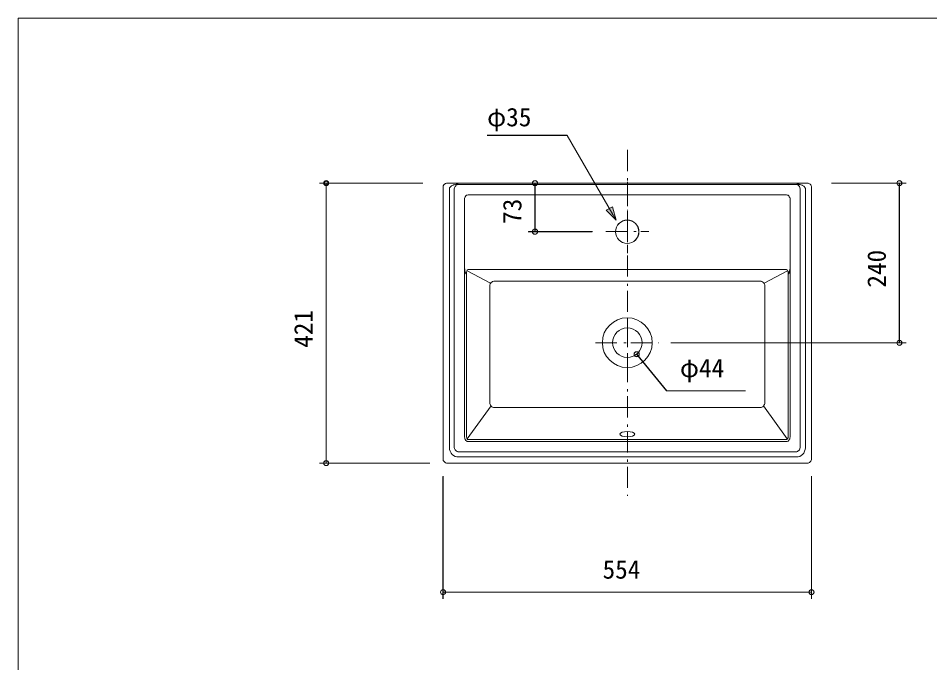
# Model space of a CAD drawing. Units: millimetres, scale not verified. Extents: x -3766 to 3099, y -947 to 991.
# Drawn here: x -1392 to -21, y 22 to 991 of the extents above; entities that cross this region are included whole.
import ezdxf
from ezdxf.enums import TextEntityAlignment as Align

# ---------------------------------------------------------------- set-up
doc = ezdxf.new("R2010")
doc.units = ezdxf.units.MM
doc.header["$LTSCALE"] = 10
doc.header["$PDMODE"] = 32
doc.header["$PDSIZE"] = 6
for name, color, linetype, lineweight in [('0-1_レイヤー_1', 7, 'Continuous', 18), ('0-7', 7, 'Continuous', 5), ('F-0', 7, 'Continuous', 5)]:
    doc.layers.add(name, color=color, linetype=linetype, lineweight=lineweight)
doc.styles.add('ＭＳ ゴシック', font='')
doc.styles.get('ＭＳ ゴシック').set_extended_font_data('MS Gothic')

msp = doc.modelspace()

# ---------------------------------------------------------------- linework, layer by layer
at = {"layer": '0-1_レイヤー_1', "color": 5}
for p, q in [((-686.17, 815.02), (-565.95, 815.02)), ((-565.95, 815.02), (-497.37, 696.07)), ((-783.12, 743.06), (-938.48, 743.06)), ((-928.32, 743.06), (-928.32, 322.26)), ((-603.62, 743.06), (-624.37, 743.06)), ((-614.21, 670.24), (-614.21, 743.06)), ((-168.01, 743.06), (-56.25, 743.06)), ((-66.41, 503.03), (-66.41, 743.06)), ((-527.85, 670.24), (-624.37, 670.24)), ((-409.74, 503.03), (-56.25, 503.03)), ((-772.53, 322.26), (-938.48, 322.26)), ((-752.64, 302.37), (-752.64, 118.22)), ((-198.49, 302.37), (-198.49, 118.22)), ((-752.64, 127.95), (-198.49, 127.95))]:
    msp.add_line(p, q, dxfattribs=at)
at = {"layer": '0-1_レイヤー_1'}
for p, q in [((-475.35, 793.01), (-475.35, 761.26)), ((-746.29, 743.06), (-475.35, 743.06)), ((-475.35, 750.68), (-475.35, 747.29)), ((-475.35, 744.87), (-475.35, 708.34)), ((-475.35, 701.99), (-475.35, 702.84)), ((-475.35, 688.45), (-475.35, 701.15)), ((-475.35, 697.76), (-475.35, 694.37)), ((-475.35, 687.18), (-475.35, 655.43)), ((-475.35, 684.21), (-475.35, 685.48)), ((-475.35, 679.98), (-475.35, 681.25)), ((-475.35, 663.04), (-475.35, 675.75)), ((-507.95, 670.24), (-476.2, 670.24)), ((-475.35, 658.81), (-475.35, 660.08)), ((-465.62, 670.24), (-462.23, 670.24)), ((-455.03, 670.24), (-443.18, 670.24)), ((-475.35, 654.58), (-475.35, 655.85)), ((-475.35, 637.65), (-475.35, 650.35)), ((-475.35, 644.84), (-475.35, 641.46)), ((-475.35, 634.26), (-475.35, 602.51)), ((-681.52, 592.77), (-715.38, 610.55)), ((-269.61, 592.77), (-235.75, 610.55)), ((-475.35, 591.93), (-475.35, 588.54)), ((-475.35, 581.34), (-475.35, 549.59)), ((-475.35, 550.02), (-475.35, 550.86)), ((-475.35, 508.53), (-475.35, 540.28)), ((-475.35, 539.01), (-475.35, 535.62)), ((-475.35, 528.43), (-475.35, 496.68)), ((-523.19, 503.03), (-491.44, 503.03)), ((-480.86, 503.03), (-477.47, 503.03)), ((-475.35, 497.95), (-475.35, 501.33)), ((-470.27, 503.03), (-438.52, 503.03)), ((-428.79, 503.03), (-427.94, 503.03)), ((-475.35, 455.61), (-475.35, 487.36)), ((-475.35, 486.09), (-475.35, 482.71)), ((-475.35, 475.51), (-475.35, 443.76)), ((-475.35, 433.18), (-475.35, 429.79)), ((-475.35, 422.59), (-475.35, 390.84)), ((-680.25, 408.2), (-716.23, 358.67)), ((-270.88, 408.2), (-234.9, 358.67)), ((-475.35, 380.26), (-475.35, 376.87)), ((-475.35, 369.68), (-475.35, 337.93)), ((-475.35, 327.34), (-475.35, 323.96)), ((-475.35, 316.76), (-475.35, 285.01)), ((-475.35, 274.43), (-475.35, 273.15))]:
    msp.add_line(p, q, dxfattribs=at)
for points in [[(-752.64, 532.66), (-752.64, 736.71), (-752.21, 737.98), (-752.21, 739.25), (-751.37, 740.52), (-750.52, 741.36), (-749.67, 742.21), (-748.83, 742.63), (-747.56, 743.06), (-746.29, 743.06)], [(-475.35, 743.06), (-204.84, 743.06), (-203.57, 743.06), (-202.3, 742.63), (-201.46, 742.21), (-200.61, 741.36), (-199.76, 740.52), (-198.92, 739.25), (-198.49, 737.98), (-198.49, 736.71), (-198.49, 532.66), (-198.49, 328.61), (-198.49, 327.34), (-198.92, 326.07), (-199.76, 324.8), (-200.61, 323.96), (-201.46, 323.11), (-202.3, 322.68), (-203.57, 322.26), (-204.84, 322.26), (-475.35, 322.26), (-746.29, 322.26), (-747.56, 322.26), (-748.83, 322.68), (-749.67, 323.11), (-750.52, 323.96), (-751.37, 324.8), (-752.21, 326.07), (-752.21, 327.34), (-752.64, 328.61), (-752.64, 532.66)], [(-738.88, 335.17), (-740.57, 337.29), (-741.84, 339.83), (-742.69, 342.37), (-743.11, 344.91), (-743.11, 734.8), (-742.69, 735.22), (-742.69, 735.65), (-742.69, 736.07), (-742.26, 736.49), (-742.26, 736.92), (-741.84, 737.34), (-741.42, 737.76), (-741, 738.19), (-740.57, 738.61), (-739.72, 739.03), (-738.88, 739.46), (-738.03, 739.88), (-737.61, 740.3), (-736.76, 740.73), (-735.91, 740.73), (-735.07, 741.15), (-734.22, 741.15), (-733.8, 741.15), (-732.95, 741.57), (-732.53, 741.57), (-731.68, 741.57), (-731.26, 741.57), (-730.41, 741.57), (-729.99, 741.57)], [(-220.72, 741.57), (-220.29, 741.57), (-219.45, 741.57), (-219.03, 741.57), (-218.18, 741.57), (-217.75, 741.57), (-216.91, 741.15), (-216.48, 741.15), (-215.64, 741.15), (-214.79, 740.73), (-213.94, 740.73), (-213.1, 740.3), (-212.25, 739.88), (-211.83, 739.46), (-210.98, 739.03), (-210.14, 738.61), (-209.71, 738.19), (-209.29, 737.76), (-208.86, 737.34), (-208.44, 736.92), (-208.44, 736.49), (-208.02, 736.07), (-208.02, 735.65), (-207.59, 735.22), (-207.59, 734.8), (-207.59, 344.91), (-208.02, 342.37), (-208.86, 339.83), (-210.14, 337.29), (-211.83, 335.17), (-213.94, 333.48), (-216.06, 332.21), (-218.6, 331.36), (-221.56, 331.36), (-475.14, 331.36), (-729.14, 331.36), (-732.11, 331.36), (-734.64, 332.21), (-736.76, 333.48), (-738.88, 335.17)], [(-720.46, 624.1), (-720.46, 625.79), (-720.46, 627.06), (-720.46, 628.76), (-720.46, 630.45), (-720.46, 632.14), (-720.46, 634.26), (-720.46, 636.38), (-720.46, 638.92), (-720.46, 643.57), (-720.46, 648.65), (-720.46, 653.73), (-720.46, 659.24), (-720.46, 671.09), (-720.46, 676.59), (-720.46, 682.1), (-720.46, 687.6), (-720.46, 692.68), (-720.46, 697.34), (-720.46, 699.88), (-720.46, 701.99), (-720.46, 704.11), (-720.46, 705.8), (-720.46, 707.92), (-720.46, 709.61), (-720.46, 710.88), (-720.46, 712.15), (-720.46, 713.42), (-720.46, 714.69), (-720.46, 715.54), (-720.46, 715.96), (-720.46, 716.81), (-720.46, 717.23), (-720.46, 717.65), (-720.46, 718.93), (-720.46, 720.2), (-720.04, 721.47), (-719.19, 722.74), (-718.35, 724.01), (-717.5, 724.85)], [(-717.5, 724.85), (-716.23, 725.28), (-714.96, 725.7), (-713.69, 725.7), (-475.35, 725.7), (-237.44, 725.7), (-236.17, 725.7), (-234.9, 725.28), (-233.63, 724.85), (-232.78, 724.01), (-231.94, 722.74), (-231.09, 721.47), (-230.67, 720.2), (-230.67, 718.93), (-230.67, 717.65), (-230.67, 717.23), (-230.67, 716.81), (-230.67, 715.96), (-230.67, 715.54), (-230.67, 714.69), (-230.67, 713.42), (-230.67, 712.15), (-230.67, 710.88), (-230.67, 709.61), (-230.67, 707.92), (-230.67, 705.8), (-230.67, 704.11), (-230.67, 701.99), (-230.67, 699.88), (-230.67, 697.34), (-230.67, 692.68), (-230.67, 687.6), (-230.67, 682.1), (-230.67, 676.59), (-230.67, 671.09), (-230.67, 659.24), (-230.67, 653.73), (-230.67, 648.65), (-230.67, 643.57), (-230.67, 638.92)], [(-230.67, 638.92), (-230.67, 636.38), (-230.67, 634.26), (-230.67, 632.14), (-230.67, 630.45), (-230.67, 628.76), (-230.67, 627.06), (-230.67, 625.79), (-230.67, 624.1), (-230.67, 623.25), (-230.67, 621.98), (-230.67, 621.56), (-230.67, 620.71), (-230.67, 620.29), (-230.67, 619.87), (-230.67, 619.02), (-230.67, 618.17), (-230.67, 617.75), (-230.67, 615.63), (-230.67, 614.79), (-230.67, 614.36), (-230.67, 613.94), (-230.67, 613.09), (-230.67, 612.67), (-230.67, 611.82), (-230.67, 610.98), (-230.67, 609.71), (-230.67, 608.43), (-230.67, 607.17), (-230.67, 605.9), (-230.67, 604.2), (-230.67, 602.93), (-230.67, 600.82), (-230.67, 599.12), (-230.67, 597.43), (-230.67, 595.31), (-230.67, 593.2), (-230.67, 588.54), (-230.67, 583.46), (-230.67, 578.38)], [(-720.46, 527.58), (-720.46, 534.35), (-720.46, 541.55), (-720.46, 548.32), (-720.46, 554.67), (-720.46, 561.02), (-720.46, 566.95), (-720.46, 572.88), (-720.46, 578.38), (-720.46, 583.46), (-720.46, 588.54), (-720.46, 593.2), (-720.46, 595.31), (-720.46, 597.43), (-720.46, 599.12), (-720.46, 600.82), (-720.46, 602.93), (-720.46, 604.2), (-720.46, 605.9), (-720.46, 607.17), (-720.46, 608.43), (-720.46, 609.71), (-720.46, 610.98), (-720.46, 611.82), (-720.46, 612.67), (-720.46, 613.09), (-720.46, 613.94), (-720.46, 614.36), (-720.46, 614.79), (-720.46, 615.63), (-720.46, 617.75), (-720.46, 618.17), (-720.46, 619.02), (-720.46, 619.87), (-720.46, 620.29), (-720.46, 620.71), (-720.46, 621.56), (-720.46, 621.98), (-720.46, 623.25), (-720.46, 624.1)], [(-719.19, 609.28), (-719.19, 609.71), (-719.19, 610.13), (-719.62, 610.13), (-719.62, 610.55), (-719.62, 610.98), (-719.62, 611.4), (-719.62, 611.82), (-720.04, 611.82), (-720.04, 612.25), (-720.04, 612.67), (-720.04, 613.09), (-720.04, 613.52), (-720.04, 613.94), (-720.04, 614.36), (-720.46, 614.36), (-720.46, 614.79)], [(-719.19, 609.28), (-719.19, 608.86), (-718.77, 608.86), (-718.77, 608.43), (-718.77, 608.01), (-718.77, 607.59), (-718.35, 607.59), (-718.35, 607.17), (-717.92, 606.74), (-717.92, 606.32), (-717.5, 606.32)], [(-231.94, 609.28), (-231.94, 608.86), (-231.94, 608.43), (-232.36, 608.43), (-232.36, 608.01), (-232.36, 607.59), (-232.78, 607.59), (-232.78, 607.17), (-232.78, 606.74), (-233.21, 606.74), (-233.21, 606.32), (-233.63, 606.32)], [(-231.94, 609.28), (-231.94, 609.71), (-231.51, 609.71), (-231.51, 610.13), (-231.51, 610.55), (-231.51, 610.98), (-231.51, 611.4), (-231.09, 611.82), (-231.09, 612.25), (-231.09, 612.67), (-231.09, 613.09), (-231.09, 613.52), (-231.09, 613.94), (-230.67, 613.94), (-230.67, 614.36), (-230.67, 614.79)], [(-230.67, 578.38), (-230.67, 572.88), (-230.67, 566.95), (-230.67, 561.02), (-230.67, 554.67), (-230.67, 548.32), (-230.67, 541.55), (-230.67, 534.35), (-230.67, 527.58), (-230.67, 520.38), (-230.67, 505.99), (-230.67, 476.36), (-230.67, 461.54), (-230.67, 454.34), (-230.67, 447.15), (-230.67, 440.37), (-230.67, 433.6), (-230.67, 426.82), (-230.67, 420.48), (-230.67, 414.13), (-230.67, 408.2), (-230.67, 402.27), (-230.67, 396.77), (-230.67, 391.69), (-230.67, 386.61), (-230.67, 382.38), (-230.67, 380.26), (-230.67, 378.14), (-230.67, 376.45), (-230.67, 374.33), (-230.67, 372.64), (-230.67, 371.37), (-230.67, 369.68), (-230.67, 368.4), (-230.67, 367.14), (-230.67, 365.87), (-230.67, 365.02), (-230.67, 364.17), (-230.67, 361.21), (-231.09, 359.94)], [(-475.35, 354.43), (-713.27, 354.43), (-714.96, 354.43), (-716.23, 354.86), (-717.08, 355.28), (-718.35, 356.13), (-719.19, 357.4), (-719.62, 358.67), (-720.04, 359.94), (-720.46, 361.21), (-720.46, 364.17), (-720.46, 365.02), (-720.46, 365.87), (-720.46, 367.14), (-720.46, 368.4), (-720.46, 369.68), (-720.46, 371.37), (-720.46, 372.64), (-720.46, 374.33), (-720.46, 376.45), (-720.46, 378.14), (-720.46, 380.26), (-720.46, 382.38), (-720.46, 386.61), (-720.46, 391.69), (-720.46, 396.77), (-720.46, 402.27), (-720.46, 408.2), (-720.46, 414.13), (-720.46, 420.48), (-720.46, 426.82), (-720.46, 433.6), (-720.46, 440.37), (-720.46, 447.15), (-720.46, 454.34), (-720.46, 461.54), (-720.46, 476.36), (-720.46, 505.99), (-720.46, 520.38), (-720.46, 527.58)], [(-231.09, 359.94), (-231.09, 358.67), (-231.94, 357.4), (-232.78, 356.13), (-233.63, 355.28), (-234.9, 354.86), (-236.17, 354.43), (-237.44, 354.43), (-475.35, 354.43)]]:
    msp.add_lwpolyline(points, dxfattribs=at)
for points in [[(-475.35, 740.94), (-221.78, 740.94), (-220.51, 740.94), (-219.66, 740.52), (-218.39, 740.09), (-217.54, 739.25), (-216.7, 737.98), (-216.27, 737.13), (-215.85, 735.86), (-215.43, 734.59), (-215.43, 345.54), (-215.85, 344.28), (-216.27, 343.01), (-216.7, 342.16), (-217.54, 340.89), (-218.39, 340.47), (-219.66, 339.62), (-220.51, 339.2), (-221.78, 339.2), (-475.35, 339.2), (-729.35, 339.2), (-730.2, 339.2), (-731.47, 339.62), (-732.74, 340.47), (-733.59, 340.89), (-734.43, 342.16), (-734.86, 343.01), (-735.28, 344.28), (-735.7, 345.54), (-735.7, 734.59), (-735.28, 735.86), (-734.86, 737.13), (-734.43, 737.98), (-733.59, 739.25), (-732.74, 740.09), (-731.47, 740.52), (-730.2, 740.94), (-729.35, 740.94)], [(-475.35, 357.4), (-237.44, 357.4), (-237.02, 357.4), (-236.17, 357.4), (-235.32, 357.82), (-234.9, 358.25), (-234.48, 359.09), (-234.05, 359.52), (-233.63, 360.36), (-233.63, 361.21), (-233.63, 609.28), (-233.63, 610.13), (-234.05, 610.98), (-234.48, 611.4), (-234.9, 612.25), (-235.32, 612.67), (-236.17, 613.09), (-237.02, 613.09), (-237.44, 613.09), (-475.35, 613.09), (-713.69, 613.09), (-714.11, 613.09), (-714.96, 613.09), (-715.81, 612.67), (-716.23, 612.25), (-716.65, 611.4), (-717.08, 610.98), (-717.08, 610.13), (-717.5, 609.28), (-717.5, 361.21), (-717.08, 360.36), (-717.08, 359.52), (-716.65, 359.09), (-716.23, 358.25), (-715.81, 357.82), (-714.96, 357.4), (-714.11, 357.4), (-713.69, 357.4)], [(-475.35, 595.74), (-275.96, 595.74), (-274.27, 595.74), (-273, 595.31), (-271.73, 594.47), (-270.88, 593.62), (-270.04, 592.35), (-269.19, 591.5), (-268.77, 589.81), (-268.77, 588.54), (-268.77, 412.86), (-268.77, 411.59), (-269.19, 410.32), (-270.04, 409.04), (-270.88, 407.78), (-271.73, 406.93), (-273, 406.08), (-274.27, 405.66), (-275.96, 405.66), (-475.35, 405.66), (-675.17, 405.66), (-676.86, 405.66), (-678.13, 406.08), (-679.4, 406.93), (-680.25, 407.78), (-681.09, 409.04), (-681.94, 410.32), (-682.36, 411.59), (-682.36, 412.86), (-682.36, 588.54), (-682.36, 589.81), (-681.94, 591.5), (-681.09, 592.35), (-680.25, 593.62), (-679.4, 594.47), (-678.13, 595.31), (-676.44, 595.74), (-675.17, 595.74)]]:
    msp.add_lwpolyline(points, close=True, dxfattribs=at)
at = {"layer": '0-1_レイヤー_1', "color": 5}
msp.add_lwpolyline([(-492.29, 687.6), (-497.79, 707.5), (-507.1, 702.42)], close=True, dxfattribs=at)
msp.add_lwpolyline([(-461.38, 486.09), (-416.09, 431.06), (-297.55, 431.06)], dxfattribs=at)
for centre, radius in [((-928.32, 743.06), 3.81), ((-614.21, 743.06), 3.81), ((-66.41, 743.06), 3.81), ((-475.56, 670.03), 17.57), ((-614.21, 670.24), 3.81), ((-66.41, 503.03), 3.81), ((-928.32, 322.26), 3.81)]:
    msp.add_circle(centre, radius, dxfattribs=at)
at = {"layer": '0-1_レイヤー_1'}
for centre, radius in [((-475.56, 670.03), 17.57), ((-475.56, 503.24), 37.47), ((-475.56, 503.24), 22.22)]:
    msp.add_circle(centre, radius, dxfattribs=at)
at = {"layer": '0-1_レイヤー_1', "color": 5}
for centre in [(-461.38, 485.88), (-752.64, 128.16), (-198.49, 128.16)]:
    msp.add_ellipse(centre, major_axis=(3.81, 0), ratio=0.944394, dxfattribs=at)
at = {"layer": '0-1_レイヤー_1'}
msp.add_ellipse((-475.56, 365.65), major_axis=(11.22, 0), ratio=0.358514, dxfattribs=at)
at = {"layer": '0-7'}
for p, q in [((-783.21, 743.04), (-938.46, 743.04)), ((-928.46, 743.04), (-928.46, 322.04)), ((-603.86, 743.04), (-624.46, 743.04)), ((-614.46, 670.04), (-614.46, 743.04)), ((-168.21, 743.04), (-56.46, 743.04)), ((-66.46, 503.04), (-66.46, 743.04)), ((-528.21, 670.04), (-624.46, 670.04)), ((-410.07, 503.04), (-56.46, 503.04)), ((-461.68, 485.82), (-416.46, 431.04)), ((-416.46, 431.04), (-297.68, 431.04)), ((-772.71, 322.04), (-938.46, 322.04)), ((-752.71, 302.04), (-752.71, 118.04)), ((-198.71, 302.04), (-198.71, 118.04)), ((-752.71, 128.04), (-198.71, 128.04))]:
    msp.add_line(p, q, dxfattribs=at)
msp.add_lwpolyline([(-686.45, 815.04), (-566.18, 815.04), (-492.52, 687.47)], dxfattribs=at)
for centre, radius in [((-928.46, 743.04), 3.75), ((-614.46, 743.04), 3.75), ((-66.46, 743.04), 3.75), ((-475.71, 670.04), 17.5), ((-614.46, 670.04), 3.75), ((-66.46, 503.04), 3.75), ((-461.68, 485.82), 3.75), ((-928.46, 322.04), 3.75), ((-752.71, 128.04), 3.75), ((-198.71, 128.04), 3.75)]:
    msp.add_circle(centre, radius, dxfattribs=at)
msp.add_point((-928.46, 743.04), dxfattribs=at)
msp.add_solid([(-492.52, 687.47), (-507.16, 702.11), (-497.88, 707.47)], dxfattribs=at)
at = {"layer": 'F-0'}
msp.add_lwpolyline([(-1391.5, 991.14), (1350.16, 991.14), (1350.16, -947.41), (-1391.5, -947.41)], close=True, dxfattribs=at)

# ---------------------------------------------------------------- texts
at = {"layer": '0-7', "style": 'ＭＳ ゴシック'}
for s, p in [('φ35', (-686.45, 820.2)), ('φ44', (-396.46, 442.96)), ('554', (-512.75, 139.96))]:
    msp.add_text(s, height=27.86, dxfattribs=at).set_placement(p, align=Align.BOTTOM_LEFT)
for s, p in [('73', (-626.38, 681.85)), ('240', (-78.38, 586)), ('421', (-940.38, 495.5))]:
    msp.add_text(s, height=27.86, rotation=90, dxfattribs=at).set_placement(p, align=Align.BOTTOM_LEFT)

doc.saveas('drawing.dxf')
